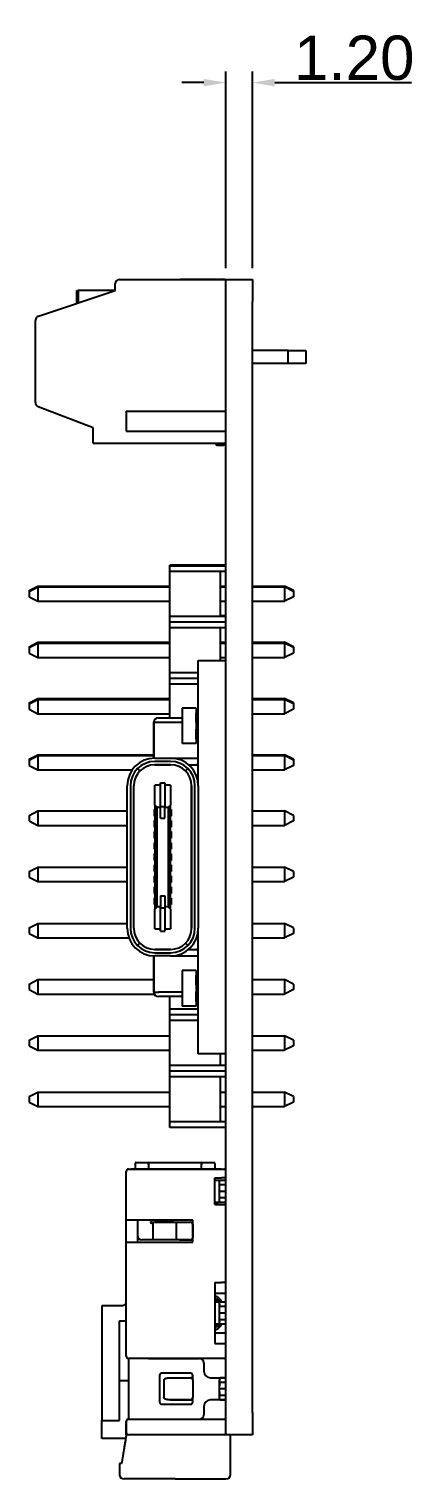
# Model space of a CAD drawing. Header units: millimetres. Extents: x 413 to 674, y 406 to 509.
# Drawn here: x 531.6 to 549, y 443.6 to 509.1 of the extents above; entities that cross this region are included whole.
import ezdxf

# ---------------------------------------------------------------- set-up
doc = ezdxf.new("R2010")
doc.units = ezdxf.units.MM
doc.styles.get("Standard").update_dxf_attribs({"font": 'arial.ttf'})
doc.dimstyles.get("Standard").update_dxf_attribs({"dimtxt": 2, "dimasz": 1, "dimexe": 0.5, "dimexo": 0.5, "dimgap": 0.09, "dimtad": 1, "dimzin": 0, "dimdsep": 46, "dimtxsty": 'Standard', "dimcen": 0.09, "dimclrd": 253, "dimclre": 253, "dimclrt": 6, "dimadec": 0, "dimazin": 0, "dimtfac": 1, "dimtofl": 0, "dimtmove": 0, "dimatfit": 3, "dimfxl": 1, "dimtolj": 1, "dimtzin": 0, "dimarcsym": 0})

# ---------------------------------------------------------------- blocks, each defined once
blk = doc.blocks.new('*D5')
at = {"color": 253, "lineweight": -2}
for p, q in [((540.534, 498.335), (540.534, 507.225)), ((541.734, 498.335), (541.734, 507.225)), ((539.534, 506.725), (538.534, 506.725)), ((542.734, 506.725), (548.914, 506.725))]:
    blk.add_line(p, q, dxfattribs=at)
at = {"color": 253}
for points in [[(539.534, 506.891), (539.534, 506.558), (540.534, 506.725)], [(542.734, 506.891), (542.734, 506.558), (541.734, 506.725)]]:
    blk.add_solid(points, dxfattribs=at)
at = {"layer": 'Defpoints', "color": 0}
for p in [(541.734, 506.725), (540.534, 497.835), (541.734, 497.835)]:
    blk.add_point(p, dxfattribs=at)
at = {"color": 6, "insert": (546.324, 507.836), "char_height": 2, "attachment_point": 5}
blk.add_mtext('\\A1;1.20', dxfattribs=at)

msp = doc.modelspace()

# ---------------------------------------------------------------- linework, layer by layer
for p, q in [((532.07, 496.174), (535.534, 497.329)), ((533.809, 497.333), (533.859, 497.333)), ((533.809, 496.754), (533.809, 497.333)), ((533.859, 497.333), (533.859, 496.77)), ((535.534, 497.333), (533.859, 497.333)), ((535.534, 497.329), (535.534, 497.629)), ((535.734, 497.829), (540.534, 497.829)), ((540.124, 497.835), (538.484, 497.835)), ((538.484, 497.835), (538.484, 497.829)), ((540.13, 497.829), (540.124, 497.835)), ((540.124, 497.835), (540.184, 497.835)), ((540.484, 497.835), (540.184, 497.835)), ((540.184, 497.835), (540.184, 497.829)), ((540.484, 497.835), (540.484, 497.829)), ((540.534, 496.835), (540.534, 497.835)), ((540.534, 497.835), (541.734, 497.835)), ((541.734, 497.835), (541.734, 496.835)), ((540.534, 446.635), (540.534, 496.835)), ((541.734, 446.635), (541.734, 496.835)), ((531.934, 492.266), (531.934, 495.985)), ((543.334, 494.629), (541.734, 494.629)), ((543.334, 494.629), (544.134, 494.629)), ((543.334, 494.029), (543.334, 494.629)), ((544.134, 494.629), (544.134, 494.029)), ((543.334, 494.029), (541.734, 494.029)), ((544.134, 494.029), (543.334, 494.029)), ((534.534, 491.129), (532.062, 492.079)), ((536.034, 491.879), (540.534, 491.879)), ((536.034, 491.879), (536.034, 490.979)), ((534.534, 490.429), (534.534, 491.129)), ((536.034, 490.979), (540.534, 490.979)), ((534.534, 490.429), (540.534, 490.429)), ((540.042, 490.429), (540.134, 490.337)), ((540.434, 490.337), (540.134, 490.337)), ((540.525, 490.429), (540.434, 490.337)), ((537.994, 484.885), (537.994, 484.922)), ((540.534, 484.922), (537.994, 484.922)), ((537.994, 484.631), (537.994, 484.885)), ((540.534, 484.885), (537.994, 484.885)), ((537.994, 482.599), (537.994, 484.631)), ((540.28, 484.631), (537.994, 484.631)), ((540.28, 482.599), (540.28, 484.631)), ((540.534, 484.631), (540.28, 484.631)), ((531.644, 483.777), (532.044, 483.977)), ((531.644, 483.74), (532.044, 483.94)), ((531.644, 483.777), (531.644, 483.74)), ((531.644, 483.74), (531.644, 483.49)), ((531.644, 483.49), (532.044, 483.29)), ((532.044, 483.977), (537.994, 483.977)), ((532.044, 483.977), (532.044, 483.94)), ((532.044, 483.94), (537.994, 483.94)), ((532.044, 483.94), (532.044, 483.29)), ((540.28, 483.977), (540.534, 483.977)), ((540.28, 483.94), (540.534, 483.94)), ((541.734, 483.977), (543.182, 483.977)), ((541.734, 483.94), (543.182, 483.94)), ((543.182, 483.977), (543.182, 483.94)), ((543.582, 483.777), (543.182, 483.977)), ((543.582, 483.74), (543.182, 483.94)), ((543.182, 483.94), (543.182, 483.29)), ((543.582, 483.49), (543.182, 483.29)), ((543.582, 483.777), (543.582, 483.74)), ((543.582, 483.74), (543.582, 483.49)), ((532.044, 483.29), (537.994, 483.29)), ((540.28, 483.29), (540.534, 483.29)), ((541.734, 483.29), (543.182, 483.29)), ((537.994, 482.345), (537.994, 482.599)), ((540.28, 482.599), (537.994, 482.599)), ((537.994, 482.091), (537.994, 482.345)), ((540.534, 482.345), (537.994, 482.345)), ((540.534, 482.636), (540.28, 482.636)), ((540.534, 482.599), (540.28, 482.599)), ((537.994, 480.059), (537.994, 482.091)), ((540.28, 482.091), (537.994, 482.091)), ((540.28, 480.618), (540.28, 482.091)), ((540.534, 482.091), (540.28, 482.091)), ((531.644, 481.237), (532.044, 481.437)), ((531.644, 481.2), (532.044, 481.4)), ((531.644, 481.237), (531.644, 481.2)), ((531.644, 481.2), (531.644, 480.95)), ((531.644, 480.95), (532.044, 480.75)), ((532.044, 481.437), (532.044, 481.4)), ((532.044, 481.437), (537.994, 481.437)), ((532.044, 481.4), (537.994, 481.4)), ((532.044, 481.4), (532.044, 480.75)), ((540.28, 481.437), (540.534, 481.437)), ((540.28, 481.4), (540.534, 481.4)), ((541.734, 481.437), (543.182, 481.437)), ((541.734, 481.4), (543.182, 481.4)), ((543.582, 481.237), (543.182, 481.437)), ((543.182, 481.437), (543.182, 481.4)), ((543.582, 481.2), (543.182, 481.4)), ((543.182, 481.4), (543.182, 480.75)), ((543.582, 480.95), (543.182, 480.75)), ((543.582, 481.237), (543.582, 481.2)), ((543.582, 481.2), (543.582, 480.95)), ((532.044, 480.75), (537.994, 480.75)), ((539.284, 480.618), (540.534, 480.618)), ((539.284, 480.618), (540.534, 480.618)), ((539.284, 478.713), (539.284, 480.618)), ((540.28, 480.75), (540.534, 480.75)), ((541.734, 480.75), (543.182, 480.75)), ((537.994, 479.805), (537.994, 480.059)), ((539.284, 480.059), (537.994, 480.059)), ((537.994, 479.551), (537.994, 479.805)), ((539.284, 479.805), (537.994, 479.805)), ((537.994, 478.028), (537.994, 479.551)), ((539.284, 479.551), (537.994, 479.551)), ((531.644, 478.697), (532.044, 478.897)), ((531.644, 478.66), (532.044, 478.86)), ((531.644, 478.697), (531.644, 478.66)), ((531.644, 478.66), (531.644, 478.41)), ((531.644, 478.41), (532.044, 478.21)), ((532.044, 478.897), (537.994, 478.897)), ((532.044, 478.897), (532.044, 478.86)), ((532.044, 478.86), (537.994, 478.86)), ((532.044, 478.86), (532.044, 478.21)), ((539.184, 478.461), (538.554, 478.461)), ((538.554, 478.461), (538.554, 476.861)), ((539.184, 478.461), (539.184, 478.256)), ((539.184, 477.816), (539.184, 478.256)), ((539.284, 478.256), (539.184, 478.256)), ((539.284, 474.955), (539.284, 478.713)), ((540.534, 464.743), (540.534, 478.713)), ((541.734, 478.897), (543.182, 478.897)), ((541.734, 478.86), (543.182, 478.86)), ((543.582, 478.697), (543.182, 478.897)), ((543.182, 478.897), (543.182, 478.86)), ((543.582, 478.66), (543.182, 478.86)), ((543.182, 478.86), (543.182, 478.21)), ((543.582, 478.41), (543.182, 478.21)), ((543.582, 478.697), (543.582, 478.66)), ((543.582, 478.66), (543.582, 478.41)), ((532.044, 478.21), (537.994, 478.21)), ((537.284, 476.204), (537.284, 477.828)), ((537.284, 477.828), (537.484, 477.828)), ((537.284, 477.828), (537.284, 476.204)), ((537.484, 478.028), (538.554, 478.028)), ((537.484, 477.828), (538.554, 477.828)), ((539.184, 477.816), (539.184, 477.506)), ((539.284, 477.816), (539.184, 477.816)), ((541.734, 478.21), (543.182, 478.21)), ((539.284, 477.506), (539.184, 477.506)), ((539.184, 477.066), (539.184, 477.506)), ((539.284, 477.066), (539.184, 477.066)), ((539.184, 477.066), (539.184, 476.861)), ((531.644, 476.157), (532.044, 476.357)), ((531.644, 476.12), (532.044, 476.32)), ((532.044, 476.357), (537.284, 476.357)), ((532.044, 476.357), (532.044, 476.32)), ((532.044, 476.32), (537.284, 476.32)), ((532.044, 476.32), (532.044, 475.67)), ((539.184, 476.861), (538.554, 476.861)), ((541.734, 476.357), (543.182, 476.357)), ((541.734, 476.32), (543.256, 476.32)), ((543.582, 476.157), (543.182, 476.357)), ((543.182, 476.357), (543.182, 476.32)), ((543.182, 476.32), (543.182, 475.67)), ((543.582, 476.12), (543.182, 476.32)), ((531.644, 476.157), (531.644, 476.12)), ((531.644, 476.12), (531.644, 475.87)), ((531.644, 475.87), (532.044, 475.67)), ((532.044, 475.67), (536.298, 475.67)), ((536.546, 475.733), (536.652, 475.627)), ((537.324, 476.205), (538.034, 476.205)), ((538.034, 476.055), (537.324, 476.055)), ((538.034, 475.905), (537.324, 475.905)), ((537.324, 475.905), (538.034, 475.905)), ((538.034, 476.205), (539.284, 476.205)), ((538.705, 475.627), (538.811, 475.733)), ((538.846, 475.905), (539.284, 475.905)), ((541.734, 475.67), (543.182, 475.67)), ((543.582, 475.87), (543.182, 475.67)), ((543.582, 476.157), (543.582, 476.12)), ((543.582, 476.12), (543.582, 475.87)), ((537.579, 474.985), (537.329, 474.985)), ((537.329, 474.085), (537.329, 474.985)), ((537.579, 474.026), (537.579, 475.085)), ((537.579, 475.085), (537.779, 475.085)), ((537.779, 475.085), (537.779, 474.026)), ((538.029, 474.985), (537.779, 474.985)), ((538.029, 474.985), (538.029, 474.085)), ((536.074, 468.515), (536.074, 474.955)), ((536.224, 474.955), (536.224, 468.515)), ((536.374, 468.515), (536.374, 474.955)), ((538.984, 468.515), (538.984, 474.955)), ((538.984, 474.955), (538.984, 468.515)), ((539.134, 468.515), (539.134, 474.955)), ((539.284, 474.955), (539.284, 468.515)), ((531.644, 473.617), (532.044, 473.817)), ((532.044, 473.817), (532.044, 473.167)), ((532.044, 473.817), (536.074, 473.817)), ((537.329, 473.885), (537.304, 473.885)), ((537.304, 473.585), (537.304, 473.885)), ((537.329, 474.085), (537.329, 469.385)), ((537.429, 473.985), (537.329, 474.085)), ((537.429, 473.985), (537.579, 473.985)), ((537.429, 469.485), (537.429, 473.985)), ((537.579, 473.485), (537.579, 474.026)), ((537.579, 474.026), (537.779, 474.026)), ((537.779, 473.485), (537.779, 474.026)), ((537.779, 473.985), (537.929, 473.985)), ((538.029, 474.085), (537.929, 473.985)), ((537.929, 473.985), (537.929, 469.485)), ((538.029, 469.385), (538.029, 474.085)), ((538.054, 473.885), (538.029, 473.885)), ((538.054, 473.885), (538.054, 473.585)), ((541.734, 473.817), (543.182, 473.817)), ((543.582, 473.617), (543.182, 473.817)), ((543.182, 473.817), (543.182, 473.167)), ((531.644, 473.617), (531.644, 473.367)), ((531.644, 473.367), (532.044, 473.167)), ((532.044, 473.167), (536.074, 473.167)), ((537.304, 473.585), (537.329, 473.585)), ((537.304, 473.085), (537.304, 473.385)), ((537.329, 473.385), (537.304, 473.385)), ((537.304, 473.085), (537.329, 473.085)), ((537.579, 473.485), (537.779, 473.485)), ((538.029, 473.585), (538.054, 473.585)), ((538.054, 473.385), (538.029, 473.385)), ((538.029, 473.085), (538.054, 473.085)), ((538.054, 473.385), (538.054, 473.085)), ((541.734, 473.167), (543.182, 473.167)), ((543.582, 473.367), (543.182, 473.167)), ((543.582, 473.617), (543.582, 473.367)), ((537.329, 472.885), (537.304, 472.885)), ((537.304, 472.585), (537.304, 472.885)), ((537.304, 472.585), (537.329, 472.585)), ((537.304, 472.085), (537.304, 472.385)), ((537.329, 472.385), (537.304, 472.385)), ((538.054, 472.885), (538.029, 472.885)), ((538.029, 472.585), (538.054, 472.585)), ((538.054, 472.385), (538.029, 472.385)), ((538.054, 472.885), (538.054, 472.585)), ((538.054, 472.385), (538.054, 472.085)), ((537.304, 472.085), (537.329, 472.085)), ((537.304, 471.585), (537.304, 471.885)), ((537.329, 471.885), (537.304, 471.885)), ((538.029, 472.085), (538.054, 472.085)), ((538.054, 471.885), (538.029, 471.885)), ((538.054, 471.885), (538.054, 471.585)), ((531.644, 471.077), (532.044, 471.277)), ((531.644, 471.077), (531.644, 470.827)), ((532.044, 471.277), (536.074, 471.277)), ((532.044, 471.277), (532.044, 470.627)), ((537.304, 471.585), (537.329, 471.585)), ((537.329, 471.385), (537.304, 471.385)), ((537.304, 471.085), (537.304, 471.385)), ((537.304, 471.085), (537.329, 471.085)), ((538.029, 471.585), (538.054, 471.585)), ((538.054, 471.385), (538.029, 471.385)), ((538.029, 471.085), (538.054, 471.085)), ((538.054, 471.385), (538.054, 471.085)), ((541.734, 471.277), (543.182, 471.277)), ((543.582, 471.077), (543.182, 471.277)), ((543.182, 471.277), (543.182, 470.627)), ((543.582, 471.077), (543.582, 470.827)), ((531.644, 470.827), (532.044, 470.627)), ((532.044, 470.627), (536.074, 470.627)), ((537.329, 470.885), (537.304, 470.885)), ((537.304, 470.585), (537.304, 470.885)), ((537.304, 470.585), (537.329, 470.585)), ((537.304, 470.085), (537.304, 470.385)), ((537.329, 470.385), (537.304, 470.385)), ((538.054, 470.885), (538.029, 470.885)), ((538.029, 470.585), (538.054, 470.585)), ((538.054, 470.385), (538.029, 470.385)), ((538.054, 470.885), (538.054, 470.585)), ((538.054, 470.385), (538.054, 470.085)), ((541.734, 470.627), (543.182, 470.627)), ((543.582, 470.827), (543.182, 470.627)), ((537.304, 470.085), (537.329, 470.085)), ((537.329, 469.885), (537.304, 469.885)), ((537.304, 469.585), (537.304, 469.885)), ((537.579, 469.985), (537.579, 469.443)), ((537.579, 469.985), (537.779, 469.985)), ((537.779, 469.985), (537.779, 469.443)), ((538.029, 470.085), (538.054, 470.085)), ((538.054, 469.885), (538.029, 469.885)), ((538.054, 469.885), (538.054, 469.585)), ((537.304, 469.585), (537.329, 469.585)), ((537.329, 469.385), (537.429, 469.485)), ((537.329, 468.485), (537.329, 469.385)), ((537.579, 469.485), (537.429, 469.485)), ((537.579, 468.385), (537.579, 469.443)), ((537.579, 469.443), (537.779, 469.443)), ((537.929, 469.485), (537.779, 469.485)), ((537.779, 469.443), (537.779, 468.385)), ((537.929, 469.485), (538.029, 469.385)), ((538.029, 469.585), (538.054, 469.585)), ((538.029, 469.385), (538.029, 468.485)), ((531.644, 468.537), (532.044, 468.737)), ((531.644, 468.537), (531.644, 468.287)), ((532.044, 468.737), (536.074, 468.737)), ((532.044, 468.737), (532.044, 468.087)), ((537.329, 468.485), (537.579, 468.485)), ((537.779, 468.485), (538.029, 468.485)), ((539.284, 464.743), (539.284, 468.515)), ((541.734, 468.737), (543.182, 468.737)), ((543.582, 468.537), (543.182, 468.737)), ((543.182, 468.737), (543.182, 468.087)), ((543.582, 468.537), (543.582, 468.287)), ((531.644, 468.287), (532.044, 468.087)), ((532.044, 468.087), (536.149, 468.087)), ((536.546, 467.737), (536.652, 467.843)), ((537.579, 468.385), (537.779, 468.385)), ((538.705, 467.843), (538.811, 467.737)), ((541.734, 468.087), (543.182, 468.087)), ((543.582, 468.287), (543.182, 468.087)), ((537.284, 465.628), (537.284, 467.266)), ((537.284, 467.266), (537.284, 465.628)), ((537.324, 467.565), (538.034, 467.565)), ((538.034, 467.565), (537.324, 467.565)), ((537.324, 467.415), (538.034, 467.415)), ((538.034, 467.265), (537.324, 467.265)), ((538.034, 467.265), (539.284, 467.265)), ((538.846, 467.565), (539.284, 467.565)), ((539.184, 466.603), (538.554, 466.603)), ((538.554, 466.603), (538.554, 465.003)), ((539.184, 466.603), (539.184, 466.398)), ((531.644, 465.997), (532.044, 466.197)), ((531.644, 465.997), (531.644, 465.747)), ((532.044, 466.197), (537.284, 466.197)), ((532.044, 466.197), (532.044, 465.547)), ((539.184, 465.958), (539.184, 466.398)), ((539.284, 466.398), (539.184, 466.398)), ((539.284, 465.958), (539.184, 465.958)), ((539.184, 465.958), (539.184, 465.648)), ((541.734, 466.197), (543.182, 466.197)), ((543.582, 465.997), (543.182, 466.197)), ((543.182, 466.197), (543.182, 465.547)), ((543.582, 465.997), (543.582, 465.747)), ((531.644, 465.747), (532.044, 465.547)), ((532.044, 465.547), (537.301, 465.547)), ((537.284, 465.628), (537.484, 465.628)), ((538.554, 465.628), (537.484, 465.628)), ((538.554, 465.428), (537.484, 465.428)), ((537.994, 464.856), (537.994, 465.428)), ((539.284, 465.648), (539.184, 465.648)), ((539.184, 465.208), (539.184, 465.648)), ((539.184, 465.208), (539.184, 465.003)), ((539.284, 465.208), (539.184, 465.208)), ((541.734, 465.547), (543.182, 465.547)), ((543.582, 465.747), (543.182, 465.547)), ((537.994, 464.602), (537.994, 464.856)), ((539.284, 464.856), (537.994, 464.856)), ((537.994, 464.348), (537.994, 464.602)), ((539.284, 464.602), (537.994, 464.602)), ((539.184, 465.003), (538.554, 465.003)), ((539.284, 462.838), (539.284, 464.743)), ((537.994, 462.316), (537.994, 464.348)), ((539.284, 464.348), (537.994, 464.348)), ((531.644, 463.457), (532.044, 463.657)), ((531.644, 463.457), (531.644, 463.207)), ((531.644, 463.207), (532.044, 463.007)), ((532.044, 463.657), (532.044, 463.007)), ((532.044, 463.657), (537.994, 463.657)), ((541.734, 463.657), (543.182, 463.657)), ((543.582, 463.457), (543.182, 463.657)), ((543.182, 463.657), (543.182, 463.007)), ((543.582, 463.207), (543.182, 463.007)), ((543.582, 463.457), (543.582, 463.207)), ((532.044, 463.007), (537.994, 463.007)), ((540.534, 462.838), (539.284, 462.838)), ((540.534, 462.838), (539.284, 462.838)), ((540.28, 462.316), (540.28, 462.838)), ((541.734, 463.007), (543.182, 463.007)), ((537.994, 462.062), (537.994, 462.316)), ((540.28, 462.316), (537.994, 462.316)), ((537.994, 461.808), (537.994, 462.062)), ((540.534, 462.062), (537.994, 462.062)), ((540.534, 462.316), (540.28, 462.316)), ((537.994, 459.776), (537.994, 461.808)), ((540.28, 461.808), (537.994, 461.808)), ((540.534, 461.808), (540.28, 461.808)), ((540.28, 459.776), (540.28, 461.808)), ((531.644, 460.917), (532.044, 461.117)), ((531.644, 460.917), (531.644, 460.667)), ((531.644, 460.667), (532.044, 460.467)), ((532.044, 461.117), (537.994, 461.117)), ((532.044, 461.117), (532.044, 460.467)), ((540.28, 461.117), (540.534, 461.117)), ((541.734, 461.117), (543.182, 461.117)), ((543.182, 461.117), (543.182, 460.467)), ((543.582, 460.917), (543.182, 461.117)), ((543.582, 460.667), (543.182, 460.467)), ((543.582, 460.917), (543.582, 460.667)), ((532.044, 460.467), (537.994, 460.467)), ((540.28, 460.467), (540.534, 460.467)), ((541.734, 460.467), (543.182, 460.467)), ((537.994, 459.522), (537.994, 459.776)), ((540.28, 459.776), (537.994, 459.776)), ((540.534, 459.522), (537.994, 459.522)), ((540.534, 459.776), (540.28, 459.776)), ((536.034, 455.335), (536.034, 457.535)), ((536.034, 455.335), (536.034, 457.535)), ((536.134, 457.635), (536.234, 457.635)), ((540.334, 457.635), (536.234, 457.635)), ((536.234, 457.635), (540.334, 457.635)), ((536.434, 457.885), (536.434, 457.635)), ((536.484, 457.935), (537.022, 457.935)), ((537.022, 457.935), (537.134, 457.935)), ((537.034, 457.847), (537.034, 457.87)), ((537.034, 457.87), (537.034, 457.635)), ((537.134, 457.935), (539.334, 457.935)), ((537.134, 457.935), (539.334, 457.935)), ((539.334, 457.935), (539.445, 457.935)), ((539.434, 457.87), (539.434, 457.847)), ((539.434, 457.635), (539.434, 457.87)), ((539.445, 457.935), (539.984, 457.935)), ((540.034, 457.885), (540.034, 457.635)), ((540.334, 457.635), (540.434, 457.635)), ((540.434, 457.635), (540.484, 457.635)), ((540.034, 457.235), (540.334, 457.235)), ((540.034, 456.035), (540.034, 457.235)), ((540.034, 457.135), (540.184, 457.135)), ((540.034, 457.135), (540.184, 457.135)), ((540.184, 457.135), (540.284, 457.135)), ((540.234, 457.035), (540.234, 457.085)), ((540.234, 456.997), (540.234, 457.035)), ((540.234, 456.997), (540.234, 457.035)), ((540.234, 456.952), (540.234, 456.997)), ((540.234, 456.769), (540.234, 456.952)), ((540.234, 456.769), (540.234, 456.952)), ((540.234, 456.501), (540.234, 456.769)), ((540.284, 457.135), (540.484, 457.135)), ((540.284, 457.135), (540.484, 457.135)), ((540.284, 456.935), (540.484, 456.935)), ((540.284, 456.635), (540.484, 456.635)), ((540.534, 457.235), (540.334, 457.235)), ((540.034, 456.135), (540.184, 456.135)), ((540.184, 456.135), (540.034, 456.135)), ((540.034, 456.035), (540.334, 456.035)), ((540.284, 456.135), (540.184, 456.135)), ((540.234, 456.318), (540.234, 456.501)), ((540.234, 456.318), (540.234, 456.501)), ((540.234, 456.273), (540.234, 456.318)), ((540.234, 456.235), (540.234, 456.273)), ((540.234, 456.235), (540.234, 456.273)), ((540.234, 456.185), (540.234, 456.235)), ((540.484, 456.335), (540.284, 456.335)), ((540.484, 456.135), (540.284, 456.135)), ((540.334, 456.035), (540.534, 456.035)), ((536.034, 454.335), (536.034, 455.335)), ((536.234, 455.335), (536.034, 455.335)), ((539.034, 455.335), (536.234, 455.335)), ((536.534, 455.335), (536.534, 454.335)), ((539.034, 454.335), (539.034, 455.335)), ((537.184, 455.235), (537.327, 455.235)), ((537.225, 455.185), (537.225, 454.485)), ((538.169, 455.235), (537.327, 455.235)), ((537.327, 455.235), (538.17, 455.235)), ((538.17, 455.235), (538.434, 455.235)), ((538.288, 455.185), (538.288, 454.485)), ((538.434, 455.235), (538.934, 455.235)), ((538.434, 455.235), (538.934, 455.235)), ((539.034, 455.135), (539.034, 454.535)), ((536.034, 449.185), (536.034, 454.335)), ((536.034, 454.335), (536.234, 454.335)), ((536.034, 449.185), (536.034, 454.335)), ((536.234, 454.335), (539.034, 454.335)), ((537.134, 454.435), (536.734, 454.435)), ((537.134, 454.435), (536.734, 454.435)), ((537.327, 454.435), (537.134, 454.435)), ((538.169, 454.435), (537.327, 454.435)), ((538.17, 454.435), (537.327, 454.435)), ((538.434, 454.435), (538.17, 454.435)), ((538.434, 454.435), (538.934, 454.435)), ((538.934, 454.435), (538.434, 454.435)), ((540.034, 452.51), (540.034, 449.76)), ((540.034, 452.51), (540.334, 452.51)), ((540.534, 452.51), (540.334, 452.51)), ((534.924, 451.465), (534.924, 446.285)), ((535.874, 451.465), (534.924, 451.465)), ((536.034, 451.564), (535.874, 451.465)), ((540.034, 452.035), (540.534, 452.035)), ((540.184, 451.635), (540.134, 451.635)), ((540.134, 451.635), (540.184, 451.635)), ((540.184, 451.635), (540.284, 451.635)), ((540.234, 451.535), (540.234, 451.585)), ((540.234, 451.535), (540.234, 451.497)), ((540.234, 451.497), (540.234, 451.535)), ((540.234, 451.452), (540.234, 451.497)), ((540.234, 451.269), (540.234, 451.452)), ((540.234, 451.269), (540.234, 451.452)), ((540.284, 451.635), (540.484, 451.635)), ((540.284, 451.635), (540.484, 451.635)), ((540.484, 451.435), (540.284, 451.435)), ((535.724, 446.285), (535.724, 450.785)), ((535.724, 450.785), (536.034, 450.785)), ((540.234, 451.135), (540.234, 451.269)), ((540.234, 451.001), (540.234, 451.135)), ((540.234, 450.818), (540.234, 451.001)), ((540.234, 450.818), (540.234, 451.001)), ((540.234, 450.773), (540.234, 450.818)), ((540.234, 450.773), (540.234, 450.735)), ((540.234, 450.735), (540.234, 450.773)), ((540.234, 450.685), (540.234, 450.735)), ((540.484, 451.135), (540.284, 451.135)), ((540.284, 450.835), (540.484, 450.835)), ((540.034, 450.235), (540.534, 450.235)), ((540.134, 450.635), (540.184, 450.635)), ((540.184, 450.635), (540.134, 450.635)), ((540.284, 450.635), (540.184, 450.635)), ((540.484, 450.635), (540.284, 450.635)), ((540.484, 450.635), (540.284, 450.635)), ((540.034, 449.76), (540.334, 449.76)), ((540.334, 449.76), (540.534, 449.76)), ((536.234, 449.085), (536.134, 449.085)), ((536.134, 449.035), (536.134, 446.385)), ((536.134, 449.035), (536.134, 446.385)), ((540.334, 449.085), (536.234, 449.085)), ((540.334, 449.085), (536.234, 449.085)), ((537.034, 449.085), (539.334, 449.085)), ((539.534, 448.885), (539.534, 448.51)), ((539.534, 448.885), (539.534, 448.51)), ((540.434, 449.085), (540.334, 449.085)), ((537.534, 448.31), (537.534, 447.11)), ((537.534, 448.31), (537.534, 447.11)), ((538.934, 448.41), (537.634, 448.41)), ((538.934, 448.41), (537.634, 448.41)), ((538.012, 448.21), (538.934, 448.21)), ((539.034, 448.11), (539.034, 448.31)), ((539.034, 448.11), (539.034, 448.31)), ((539.834, 448.21), (540.184, 448.21)), ((539.834, 448.21), (540.184, 448.21)), ((540.184, 448.21), (540.284, 448.21)), ((540.234, 448.16), (540.234, 448.11)), ((540.484, 448.21), (540.284, 448.21)), ((540.284, 448.21), (540.484, 448.21)), ((535.724, 448.085), (536.134, 448.085)), ((537.734, 448.11), (537.734, 447.31)), ((539.034, 448.11), (539.034, 447.31)), ((540.234, 448.11), (540.234, 448.072)), ((540.234, 448.072), (540.234, 448.11)), ((540.234, 448.027), (540.234, 448.072)), ((540.234, 448.027), (540.234, 447.844)), ((540.234, 447.844), (540.234, 448.027)), ((540.234, 447.576), (540.234, 447.844)), ((540.234, 447.576), (540.234, 447.393)), ((540.234, 447.393), (540.234, 447.576)), ((540.284, 448.01), (540.484, 448.01)), ((540.484, 447.71), (540.284, 447.71)), ((537.634, 447.01), (538.934, 447.01)), ((537.634, 447.01), (538.934, 447.01)), ((538.934, 447.21), (538.012, 447.21)), ((538.016, 447.21), (538.933, 447.21)), ((539.034, 447.11), (539.034, 447.31)), ((539.034, 447.11), (539.034, 447.31)), ((539.534, 446.91), (539.534, 446.535)), ((539.534, 446.91), (539.534, 446.535)), ((540.184, 447.21), (539.834, 447.21)), ((540.184, 447.21), (539.834, 447.21)), ((540.284, 447.21), (540.184, 447.21)), ((540.234, 447.348), (540.234, 447.393)), ((540.234, 447.348), (540.234, 447.31)), ((540.234, 447.31), (540.234, 447.348)), ((540.234, 447.26), (540.234, 447.31)), ((540.484, 447.41), (540.284, 447.41)), ((540.284, 447.21), (540.484, 447.21)), ((540.484, 447.21), (540.284, 447.21)), ((534.924, 445.465), (534.924, 446.285)), ((534.924, 446.285), (535.724, 446.285)), ((536.034, 446.235), (536.034, 445.735)), ((536.034, 445.735), (536.034, 446.235)), ((536.134, 446.335), (536.234, 446.335)), ((536.234, 446.335), (540.334, 446.335)), ((537.034, 446.335), (539.334, 446.335)), ((540.334, 446.335), (540.434, 446.335)), ((540.534, 445.635), (540.534, 446.635)), ((541.734, 446.635), (541.734, 445.635)), ((536.034, 445.635), (536.034, 445.735)), ((536.234, 445.635), (536.134, 445.635)), ((540.334, 445.635), (536.234, 445.635)), ((540.334, 445.635), (536.234, 445.635)), ((540.434, 445.635), (540.334, 445.635)), ((540.534, 445.635), (540.434, 445.635)), ((541.734, 445.635), (540.534, 445.635)), ((541.734, 445.635), (540.534, 445.635)), ((540.734, 443.835), (540.734, 445.635)), ((536.006, 445.465), (534.924, 445.465)), ((535.734, 444.335), (535.734, 443.835)), ((535.82, 444.335), (535.734, 444.335)), ((538.234, 443.635), (535.934, 443.635)), ((538.234, 443.635), (540.534, 443.635))]:
    msp.add_line(p, q)
for centre, radius, start, end in [((535.734, 497.629), 0.2, 90, 180), ((532.134, 495.985), 0.2, 108.43495, 180), ((532.134, 492.266), 0.2, 180, 248.96249), ((537.484, 477.828), 0.2, 90, 180), ((537.324, 474.955), 1.25, 90, 180), ((537.324, 474.955), 1.1, 90, 180), ((537.324, 474.955), 0.95, 90, 180), ((537.324, 474.955), 0.95, 90, 180), ((538.034, 474.955), 1.25, 0, 90), ((538.034, 474.955), 1.1, 0, 90), ((538.034, 474.955), 0.95, 0, 90), ((538.034, 474.955), 0.95, 0, 90), ((539.184, 475.805), 0.1, 0, 90), ((537.324, 468.515), 1.25, 180, 270), ((537.324, 468.515), 1.1, 180, 270), ((537.324, 468.515), 0.95, 180, 270), ((537.324, 468.515), 0.95, 180, 270), ((538.034, 468.515), 0.95, 270, 0), ((538.034, 468.515), 1.25, 270, 0), ((538.034, 468.515), 1.1, 270, 0), ((538.034, 468.515), 0.95, 270, 0), ((539.184, 467.665), 0.1, 270, 0), ((537.484, 465.628), 0.2, 180, 270), ((536.134, 457.535), 0.1, 90, 180), ((536.484, 457.885), 0.05, 90, 180), ((539.984, 457.885), 0.05, 0, 90), ((540.434, 457.535), 0.1, 0, 90), ((540.484, 457.585), 0.05, 0, 90), ((540.284, 457.085), 0.05, 90, 180), ((540.484, 457.085), 0.05, 0, 90), ((540.284, 456.185), 0.05, 180, 270), ((540.484, 456.185), 0.05, 270, 0), ((537.184, 455.285), 0.05, 90, 180), ((537.184, 455.285), 0.05, 90, 180), ((538.984, 455.285), 0.05, 0, 90), ((537.184, 455.285), 0.05, 180, 240), ((537.184, 455.285), 0.05, 180, 240), ((538.934, 455.135), 0.1, 0, 90), ((538.934, 455.135), 0.1, 0, 90), ((536.734, 454.635), 0.2, 180, 270), ((536.734, 454.635), 0.2, 180, 270), ((538.934, 454.535), 0.1, 270, 0), ((538.934, 454.535), 0.1, 270, 0), ((540.134, 451.935), 0.3, 250.52766, 270), ((540.134, 451.935), 0.3, 250.52766, 270), ((540.284, 451.585), 0.05, 90, 180), ((540.484, 451.585), 0.05, 0, 90), ((540.134, 450.335), 0.3, 90, 109.47234), ((540.134, 450.335), 0.3, 90, 109.47234), ((540.284, 450.685), 0.05, 180, 270), ((540.484, 450.685), 0.05, 270, 0), ((536.134, 449.185), 0.1, 180, 270), ((536.184, 449.035), 0.05, 90, 180), ((539.334, 448.885), 0.2, 0, 90), ((539.334, 448.885), 0.2, 0, 90), ((540.434, 449.185), 0.1, 270, 360), ((537.634, 448.31), 0.1, 90, 180), ((537.634, 448.31), 0.1, 90, 180), ((538.934, 448.31), 0.1, 0, 90), ((538.934, 448.31), 0.1, 0, 90), ((538.934, 448.11), 0.1, 0, 90), ((539.834, 448.51), 0.3, 180, 270), ((539.834, 448.51), 0.3, 180, 270), ((540.284, 448.16), 0.05, 90, 180), ((540.484, 448.16), 0.05, 0, 90), ((537.634, 447.11), 0.1, 180, 270), ((537.634, 447.11), 0.1, 180, 270), ((538.934, 447.31), 0.1, 270, 0), ((538.934, 447.11), 0.1, 270, 0), ((538.934, 447.11), 0.1, 270, 0), ((539.834, 446.91), 0.3, 90, 180), ((539.834, 446.91), 0.3, 90, 180), ((540.284, 447.26), 0.05, 180, 270), ((540.484, 447.26), 0.05, 270, 0), ((536.134, 446.235), 0.1, 90, 180), ((536.184, 446.385), 0.05, 180, 270), ((539.334, 446.535), 0.2, 270, 0), ((539.334, 446.535), 0.2, 270, 0), ((540.434, 446.235), 0.1, 360, 90), ((536.134, 445.735), 0.1, 180, 270), ((540.434, 445.735), 0.1, 270, 0), ((535.934, 443.835), 0.2, 180, 270), ((540.534, 443.835), 0.2, 270, 0)]:
    msp.add_arc(centre, radius, start, end)
for centre, major_axis, ratio, start_param, end_param in [((536.984, 457.87), (-0.05, 0), 0.958315, 3.141593, 4.712389), ((537.022, 457.885), (0, 0.05), 0.745356, 4.712389, 6.283185), ((537.022, 457.685), (0, 0.05), 0.745356, 3.463876, 4.712389), ((539.445, 457.885), (0, 0.05), 0.745356, 0, 1.570796), ((539.445, 457.685), (0, 0.05), 0.745356, 1.570796, 2.819309), ((539.484, 457.87), (-0.05, 0), 0.958315, 4.712389, 6.283185)]:
    msp.add_ellipse(centre, major_axis=major_axis, ratio=ratio, start_param=start_param, end_param=end_param)
for points, knots in [([(537.059, 457.885), (537.055, 457.885), (537.047, 457.884), (537.039, 457.882), (537.034, 457.877), (537.034, 457.873), (537.034, 457.87)], [0, 0, 0, 0, 0.262972, 0.515478, 0.760179, 1, 1, 1, 1]), ([(539.434, 457.87), (539.433, 457.873), (539.433, 457.877), (539.428, 457.882), (539.42, 457.884), (539.412, 457.885), (539.408, 457.885)], [0, 0, 0, 0, 0.239821, 0.484522, 0.737028, 1, 1, 1, 1]), ([(537.134, 455.198), (537.137, 455.204), (537.14, 455.21), (537.146, 455.22), (537.149, 455.225), (537.154, 455.233), (537.155, 455.236), (537.158, 455.24), (537.159, 455.242), (537.159, 455.242)], [0, 0, 0, 0, 0.250371, 0.250371, 0.500743, 0.500743, 0.751114, 0.751114, 1, 1, 1, 1]), ([(537.179, 455.185), (537.171, 455.185), (537.155, 455.187), (537.141, 455.194), (537.134, 455.198)], [0, 0, 0, 0, 0.49694, 1, 1, 1, 1]), ([(537.159, 455.242), (537.161, 455.24), (537.164, 455.239), (537.173, 455.236), (537.178, 455.235), (537.184, 455.235)], [0, 0, 0, 0, 0.361487, 0.361487, 1, 1, 1, 1]), ([(537.179, 455.185), (537.179, 455.191), (537.179, 455.198), (537.18, 455.21), (537.18, 455.216), (537.181, 455.225), (537.181, 455.229), (537.182, 455.234), (537.183, 455.235), (537.184, 455.235)], [0, 0, 0, 0, 0.25, 0.25, 0.5, 0.5, 0.75, 0.75, 1, 1, 1, 1]), ([(540.343, 451.636), (540.332, 451.658), (540.304, 451.708), (540.235, 451.79), (540.14, 451.856), (540.062, 451.88), (540.033, 451.887)], [0, 0, 0, 0, 0.18014, 0.419459, 0.788284, 1, 1, 1, 1]), ([(540.221, 451.794), (540.215, 451.801), (540.171, 451.847), (540.101, 451.877), (540.04, 451.894), (540.034, 451.896)], [0, 0, 0, 0, 0.12842, 0.912894, 1, 1, 1, 1]), ([(540.034, 451.792), (540.051, 451.788), (540.094, 451.774), (540.154, 451.746), (540.208, 451.71), (540.25, 451.674), (540.273, 451.649), (540.283, 451.637)], [0, 0, 0, 0, 0.177452, 0.439781, 0.659507, 0.83671, 1, 1, 1, 1]), ([(540.2, 451.636), (540.161, 451.669), (540.105, 451.7), (540.045, 451.72), (540.035, 451.723)], [0, 0, 0, 0, 0.834674, 1, 1, 1, 1]), ([(540.284, 450.635), (540.273, 450.622), (540.227, 450.572), (540.144, 450.513), (540.064, 450.488), (540.033, 450.481)], [0, 0, 0, 0, 0.171146, 0.687397, 1, 1, 1, 1]), ([(540.034, 450.379), (540.04, 450.381), (540.069, 450.39), (540.116, 450.408), (540.169, 450.437), (540.21, 450.466), (540.277, 450.523), (540.32, 450.582), (540.343, 450.634)], [0, 0, 0, 0, 0.044725, 0.211666, 0.357055, 0.480901, 0.583228, 1, 1, 1, 1]), ([(540.034, 450.374), (540.041, 450.376), (540.065, 450.383), (540.089, 450.391), (540.106, 450.398)], [0, 0, 0, 0, 0.261148, 1, 1, 1, 1]), ([(540.035, 450.547), (540.045, 450.55), (540.083, 450.562), (540.14, 450.589), (540.183, 450.619), (540.2, 450.634)], [0, 0, 0, 0, 0.163887, 0.627513, 1, 1, 1, 1])]:
    msp.add_open_spline(points, degree=3, knots=knots)
for points, weights in [([(537.734, 448.11), (537.734, 448.168), (537.849, 448.21), (538.012, 448.21)], [1, 0.804737854124, 0.804737854124, 1]), ([(538.012, 447.21), (537.849, 447.21), (537.734, 447.251), (537.734, 447.31)], [1, 0.804737854124, 0.804737854124, 1]), ([(536.034, 445.635), (535.942, 445.076), (535.87, 444.641), (535.82, 444.335)], [1, 0.995523091318, 0.995523091318, 1])]:
    msp.add_rational_spline(points, weights, degree=3)

# ---------------------------------------------------------------- dimensions: what is measured, and where the dimension line sits
dim = msp.add_linear_dim(base=(541.734, 506.725), p1=(540.534, 497.835), p2=(541.734, 497.835), dimstyle='Standard')
dim.commit()
dim.dimension.update_dxf_attribs({"geometry": '*D5', "text_midpoint": (546.324, 507.836)})

doc.saveas('drawing.dxf')
